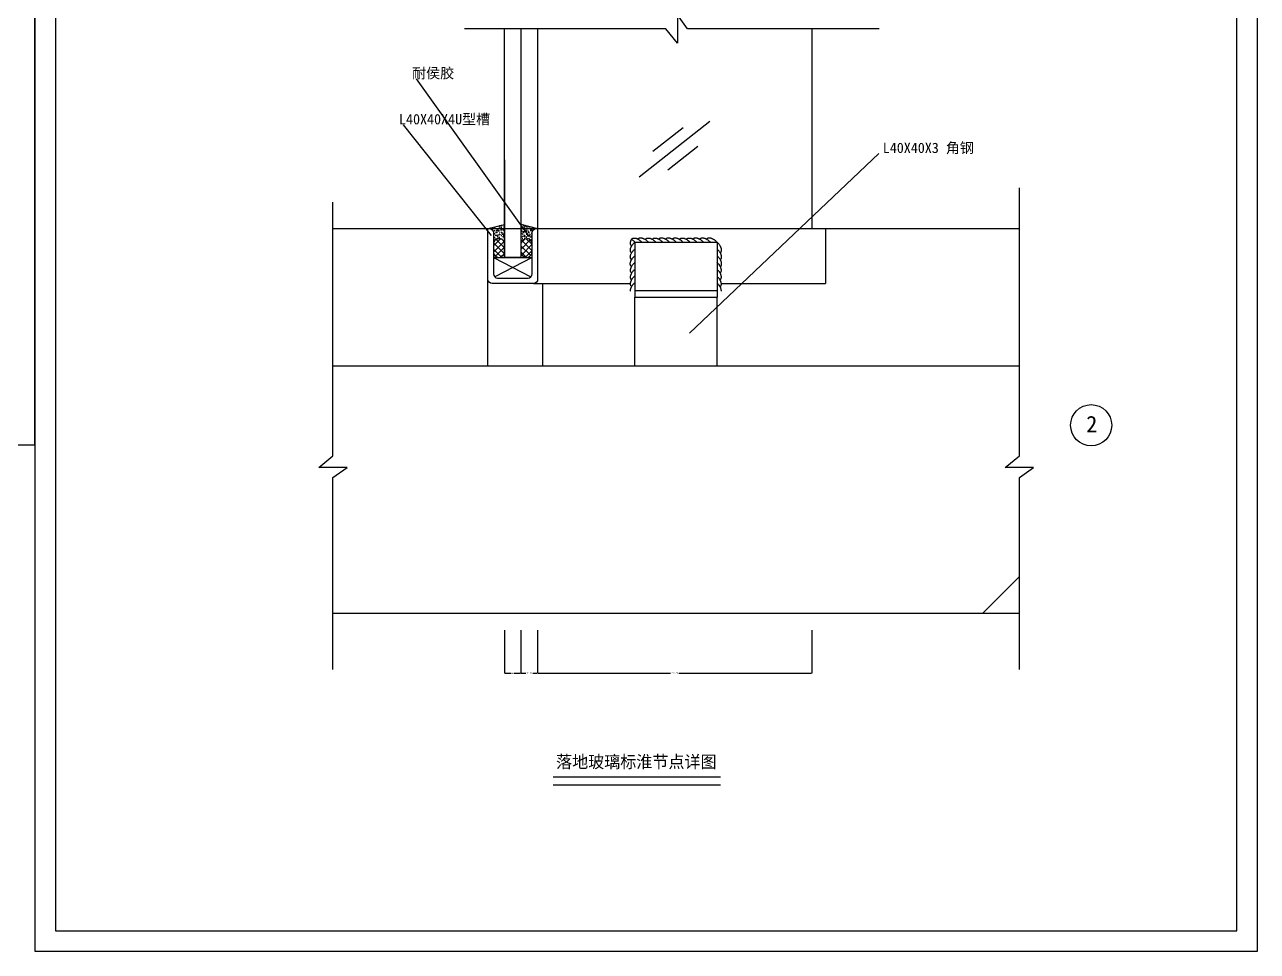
# Model space of a CAD drawing. Header units: metres. Extents: x 1403 to 3564, y 83 to 1684.
# Drawn here: x 2666 to 3564, y 424 to 1099 of the extents above; entities that cross this region are included whole.
import ezdxf

# ---------------------------------------------------------------- set-up
doc = ezdxf.new("R2010")
doc.units = ezdxf.units.M
for name, color, linetype in [('2', 4, 'Continuous'), ('STAIR', 41, 'Continuous'), ('WINDOW', 61, 'Continuous'), ('填充', 2, 'Continuous'), ('标注', 3, 'Continuous')]:
    doc.layers.add(name, color=color, linetype=linetype)
doc.dimstyles.get("Standard").update_dxf_attribs({"dimtxt": 2.5, "dimasz": 2.5, "dimexe": 1.25, "dimexo": 0.625, "dimtad": 1, "dimcen": 2.5, "dimazin": 3, "dimtfac": 1, "dimtmove": 0, "dimatfit": 3})

# ---------------------------------------------------------------- blocks, each defined once
blk = doc.blocks.new('_CLOSEDFILLED')
at = {"color": 0, "linetype": 'BYBLOCK'}
blk.add_solid([(-1, 0.2), (0, 0), (-1, -0.2)], dxfattribs=at)
blk = doc.blocks.new('*D13')
for p, q in [((3039.48, 657.47), (3039.48, 626.14)), ((3239.26, 657.47), (3239.26, 626.14)), ((3039.73, 626.14), (3136.37, 626.14)), ((3142.37, 626.14), (3239.01, 626.14))]:
    blk.add_line(p, q)
at = {"layer": 'Defpoints'}
for p in [(3039.48, 657.47), (3239.26, 657.47), (3039.48, 626.14)]:
    blk.add_point(p, dxfattribs=at)
at = {"layer": '标注', "xscale": 0.25, "yscale": 0.25, "rotation": 180}
blk.add_blockref('_CLOSEDFILLED', (3039.48, 626.14), dxfattribs=at)
at = {"layer": '标注', "xscale": 0.25, "yscale": 0.25}
blk.add_blockref('_CLOSEDFILLED', (3239.26, 626.14), dxfattribs=at)
at = {"layer": '标注', "insert": (3139.37, 626.14), "char_height": 1, "attachment_point": 5}
blk.add_mtext('199,78', dxfattribs=at)
blk = doc.blocks.new('*D14')
for p, q in [((3027.26, 657.47), (3027.26, 626.14)), ((3039.48, 657.47), (3039.48, 626.14)), ((3027.51, 626.14), (3030.87, 626.14)), ((3035.87, 626.14), (3039.23, 626.14))]:
    blk.add_line(p, q)
at = {"layer": 'Defpoints'}
for p in [(3027.26, 657.47), (3039.48, 657.47), (3027.26, 626.14)]:
    blk.add_point(p, dxfattribs=at)
at = {"layer": '标注', "xscale": 0.25, "yscale": 0.25, "rotation": 180}
blk.add_blockref('_CLOSEDFILLED', (3027.26, 626.14), dxfattribs=at)
at = {"layer": '标注', "xscale": 0.25, "yscale": 0.25}
blk.add_blockref('_CLOSEDFILLED', (3039.48, 626.14), dxfattribs=at)
at = {"layer": '标注', "insert": (3033.37, 626.14), "char_height": 1, "attachment_point": 5}
blk.add_mtext('12,22', dxfattribs=at)
blk = doc.blocks.new('*D15')
for p, q in [((3015.26, 657.47), (3015.26, 626.14)), ((3027.26, 657.47), (3027.26, 626.14)), ((3015.51, 626.14), (3020.26, 626.14)), ((3022.26, 626.14), (3027.01, 626.14))]:
    blk.add_line(p, q)
at = {"layer": 'Defpoints'}
for p in [(3015.26, 657.47), (3027.26, 657.47), (3015.26, 626.14)]:
    blk.add_point(p, dxfattribs=at)
at = {"layer": '标注', "xscale": 0.25, "yscale": 0.25, "rotation": 180}
blk.add_blockref('_CLOSEDFILLED', (3015.26, 626.14), dxfattribs=at)
at = {"layer": '标注', "xscale": 0.25, "yscale": 0.25}
blk.add_blockref('_CLOSEDFILLED', (3027.26, 626.14), dxfattribs=at)
at = {"layer": '标注', "insert": (3021.26, 626.14), "char_height": 1, "attachment_point": 5}
blk.add_mtext('12', dxfattribs=at)

msp = doc.modelspace()

# ---------------------------------------------------------------- hatches: boundary and pattern name
at = {"layer": '2'}
h = msp.add_hatch(dxfattribs=at)
h.set_pattern_fill('AR-CONC', scale=10)
h.paths.add_polyline_path([(2890.22, 849.98), (2890.22, 784.36), (2879.92, 775.92), (2900.52, 775.92), (2890.22, 768.57), (2890.22, 669.98), (3390.58, 669.98), (3390.58, 768.57), (3400.88, 775.92), (3380.27, 775.92), (3390.58, 784.36), (3390.58, 849.98)])
h = msp.add_hatch(dxfattribs=at)
h.set_pattern_fill('ANSI31', scale=300)
h.paths.add_polyline_path([(2890.22, 849.98), (2890.22, 784.36), (2879.92, 775.92), (2900.52, 775.92), (2890.22, 768.57), (2890.22, 669.98), (3390.58, 669.98), (3390.58, 768.57), (3400.88, 775.92), (3380.27, 775.92), (3390.58, 784.36), (3390.58, 849.98)])
at = {"layer": 'STAIR'}
h = msp.add_hatch(dxfattribs=at)
h.set_pattern_fill('AR-SAND', scale=0.05)
h.paths.add_polyline_path([(3027.26, 939.43, -0.72), (3035.48, 939.91), (3035.48, 946.98, -0.41), (3038.48, 949.98), (3039.48, 949.98), (3027.26, 953.28)])
h.paths.add_polyline_path([(3007.26, 939.91, -0.66), (3015.26, 940.04), (3015.26, 953.03), (3003.26, 949.98), (3004.26, 949.98, -0.41), (3007.26, 946.98)])
h = msp.add_hatch(dxfattribs=at)
h.set_pattern_fill('ANSI32', scale=30)
h.paths.add_polyline_path([(3003.26, 941.68), (3007.26, 938.92), (3007.26, 946.98, 0.41), (3004.26, 949.98), (3003.26, 949.98)])
h = msp.add_hatch(dxfattribs=at)
h.set_pattern_fill('ANSI32', scale=30)
h.paths.add_polyline_path([(3010.26, 913.98, -0.41), (3007.26, 916.98), (3007.26, 932.84, -0.02), (3007.26, 933.23), (3007.26, 938.92), (3003.26, 941.68), (3003.26, 912.98, 0.41), (3006.26, 909.98), (3036.48, 909.98, 0.41), (3039.48, 912.98), (3039.48, 939.98), (3039.48, 949.98), (3038.48, 949.98, 0.41), (3035.48, 946.98), (3035.48, 916.98, -0.41), (3032.48, 913.98)])
h = msp.add_hatch(dxfattribs=at)
h.set_pattern_fill('ANSI37')
h.paths.add_polyline_path([(3035.48, 939.91, 0.72), (3027.26, 939.43), (3027.26, 933.12, 1), (3035.46, 933.13, 0.01), (3035.46, 933.21), (3035.48, 933.21)])
h.paths.add_polyline_path([(3015.26, 940.04, 0.66), (3007.26, 939.91), (3007.26, 932.84, 0.96), (3015.26, 932.93)])
at = {"layer": '标注'}
h = msp.add_hatch(dxfattribs=at)
h.set_pattern_fill('DOTS', scale=60)
h.paths.add_polyline_path([(3039.26, 1095.45), (3027.26, 1095.45), (3027.26, 973.28), (3039.26, 973.28)])
h.paths.add_polyline_path([(3027.26, 931.58), (3039.26, 928.34), (3039.26, 973.28), (3027.26, 973.28)])

# ---------------------------------------------------------------- linework, layer by layer
msp.add_line((2688.05, 438.55), (3549.05, 438.55))
msp.add_lwpolyline([(2673.05, 1683.55), (2673.05, 423.55), (3564.05, 423.55), (3564.05, 1683.55)], close=True)
for points in [[(3549.05, 1608.55), (2688.05, 1608.55), (2688.05, 438.55), (3549.05, 438.55), (3549.05, 1608.55)], [(3288.5, 1095.45), (3148.71, 1095.45), (3141.37, 1105.75), (3141.37, 1085.15), (3132.93, 1095.45), (2986.14, 1095.45)], [(3390.58, 628.79), (3390.58, 768.57), (3400.88, 775.92), (3380.27, 775.92), (3390.58, 784.36), (3390.58, 979.72)], [(2890.22, 628.79), (2890.22, 768.57), (2900.52, 775.92), (2879.92, 775.92), (2890.22, 784.36), (2890.22, 969.16)]]:
    msp.add_lwpolyline(points)
at = {"layer": '2'}
msp.add_line((2890.22, 949.98), (3390.58, 949.98), dxfattribs=at)
at = {"layer": 'STAIR'}
for p, q in [((3003.26, 949.98), (3015.26, 953.03)), ((3027.26, 953.28), (3039.48, 949.98)), ((3038.48, 949.98), (3039.48, 949.98)), ((3110.26, 939.98), (3170.26, 939.98)), ((3110.26, 939.98), (3110.26, 899.98)), ((3170.26, 939.98), (3170.26, 899.98)), ((3007.26, 928.98), (3034.6, 914.86)), ((3007.26, 928.98), (3035.48, 928.98)), ((3035.48, 928.98), (3008.14, 914.86)), ((3035.46, 933.21), (3035.48, 933.21)), ((3003.26, 849.98), (3003.26, 912.98)), ((3043.26, 849.98), (3043.26, 909.98)), ((3110.26, 904.98), (3170.26, 904.98)), ((3110.26, 849.98), (3110.26, 899.98)), ((3110.26, 899.98), (3170.26, 899.98)), ((3170.26, 849.98), (3170.26, 899.98))]:
    msp.add_line(p, q, dxfattribs=at)
msp.add_lwpolyline([(3015.26, 940.04, 0.66), (3007.26, 939.91)], format="xyb", dxfattribs=at)
for points in [[(3107.94, 927.35), (3107.86, 927.4), (3107.72, 927.5), (3107.59, 927.61), (3107.48, 927.72), (3107.38, 927.85), (3107.29, 927.99), (3107.22, 928.14), (3107.15, 928.32), (3107.1, 928.51), (3107.06, 928.71), (3107.04, 928.94), (3107.02, 929.17), (3107.02, 929.41), (3107.03, 929.66), (3107.06, 929.91), (3107.1, 930.17), (3107.15, 930.42), (3107.22, 930.68), (3107.31, 930.94), (3107.4, 931.19), (3107.51, 931.46), (3107.64, 931.72), (3107.78, 931.99), (3107.93, 932.27), (3108.09, 932.56), (3108.27, 932.85), (3108.48, 933.16), (3108.73, 933.49), (3109.02, 933.83), (3109.37, 934.2), (3109.77, 934.59), (3110.26, 935.03)], [(3107.95, 932.31), (3107.87, 932.36), (3107.73, 932.46), (3107.6, 932.57), (3107.49, 932.69), (3107.39, 932.81), (3107.3, 932.95), (3107.23, 933.11), (3107.17, 933.28), (3107.11, 933.47), (3107.07, 933.68), (3107.05, 933.9), (3107.03, 934.13), (3107.03, 934.38), (3107.04, 934.63), (3107.07, 934.88), (3107.11, 935.13), (3107.16, 935.39), (3107.23, 935.64), (3107.32, 935.9), (3107.41, 936.16), (3107.53, 936.42), (3107.65, 936.69), (3107.79, 936.96), (3107.94, 937.23), (3108.1, 937.52), (3108.28, 937.82), (3108.49, 938.12), (3108.74, 938.45), (3109.04, 938.79), (3109.38, 939.16), (3109.79, 939.56), (3110.26, 939.98)], [(3108.01, 937.36), (3107.93, 937.41), (3107.79, 937.51), (3107.66, 937.62), (3107.55, 937.73), (3107.45, 937.86), (3107.36, 938), (3107.29, 938.15), (3107.22, 938.33), (3107.17, 938.52), (3107.13, 938.72), (3107.1, 938.95), (3107.09, 939.18), (3107.09, 939.42), (3107.1, 939.67), (3107.13, 939.92), (3107.17, 940.18), (3107.22, 940.44), (3107.29, 940.69), (3107.38, 940.95), (3107.47, 941.2), (3107.58, 941.47), (3107.71, 941.73), (3107.84, 942), (3107.92, 942.15)], [(3107.88, 942.17), (3107.93, 942.25), (3108.03, 942.39), (3108.14, 942.52), (3108.26, 942.63), (3108.38, 942.73), (3108.52, 942.82), (3108.68, 942.89), (3108.85, 942.96), (3109.04, 943.01), (3109.25, 943.05), (3109.47, 943.08), (3109.7, 943.09), (3109.95, 943.09), (3110.2, 943.08), (3110.45, 943.05), (3110.7, 943.01), (3110.96, 942.96), (3111.21, 942.89), (3111.47, 942.81), (3111.73, 942.71), (3111.99, 942.6), (3112.26, 942.47), (3112.53, 942.34), (3112.81, 942.19), (3113.09, 942.02), (3113.39, 941.84), (3113.69, 941.63), (3114.02, 941.38), (3114.37, 941.09), (3114.73, 940.74), (3115.13, 940.34), (3115.45, 939.98)], [(3107.88, 942.17), (3108.13, 942.03), (3108.42, 941.85), (3108.73, 941.64), (3109.06, 941.39), (3109.4, 941.1), (3109.77, 940.75), (3110.16, 940.35), (3110.49, 939.98)], [(3112.56, 942.34), (3112.61, 942.42), (3112.71, 942.56), (3112.82, 942.68), (3112.93, 942.79), (3113.06, 942.89), (3113.2, 942.98), (3113.35, 943.06), (3113.53, 943.12), (3113.72, 943.17), (3113.92, 943.21), (3114.14, 943.24), (3114.38, 943.25), (3114.62, 943.25), (3114.87, 943.24), (3115.12, 943.22), (3115.38, 943.18), (3115.63, 943.12), (3115.89, 943.05), (3116.15, 942.97), (3116.4, 942.87), (3116.67, 942.76), (3116.93, 942.63), (3117.2, 942.5), (3117.48, 942.35), (3117.76, 942.19), (3118.06, 942), (3118.37, 941.79), (3118.69, 941.54), (3119.04, 941.25), (3119.41, 940.91), (3119.8, 940.5), (3120.27, 939.98)], [(3118.12, 942.18), (3118.17, 942.26), (3118.27, 942.4), (3118.38, 942.53), (3118.49, 942.64), (3118.62, 942.74), (3118.76, 942.83), (3118.92, 942.91), (3119.09, 942.97), (3119.28, 943.02), (3119.49, 943.06), (3119.71, 943.09), (3119.94, 943.1), (3120.18, 943.1), (3120.43, 943.09), (3120.69, 943.07), (3120.94, 943.02), (3121.2, 942.97), (3121.45, 942.9), (3121.71, 942.82), (3121.97, 942.72), (3122.23, 942.61), (3122.49, 942.48), (3122.76, 942.35), (3123.04, 942.2), (3123.33, 942.03), (3123.62, 941.85), (3123.93, 941.64), (3124.26, 941.39), (3124.6, 941.1), (3124.97, 940.75), (3125.36, 940.35), (3125.69, 939.98)], [(3123.08, 942.17), (3123.13, 942.25), (3123.24, 942.39), (3123.34, 942.52), (3123.46, 942.63), (3123.59, 942.73), (3123.73, 942.82), (3123.88, 942.89), (3124.05, 942.96), (3124.24, 943.01), (3124.45, 943.05), (3124.67, 943.08), (3124.91, 943.09), (3125.15, 943.09), (3125.4, 943.08), (3125.65, 943.05), (3125.91, 943.01), (3126.16, 942.96), (3126.42, 942.89), (3126.67, 942.81), (3126.93, 942.71), (3127.19, 942.6), (3127.46, 942.47), (3127.73, 942.34), (3128.01, 942.19), (3128.29, 942.02), (3128.59, 941.84), (3128.9, 941.63), (3129.22, 941.38), (3129.57, 941.09), (3129.94, 940.74), (3130.33, 940.34), (3130.65, 939.98)], [(3127.76, 942.34), (3127.81, 942.42), (3127.91, 942.56), (3128.02, 942.68), (3128.13, 942.79), (3128.26, 942.89), (3128.4, 942.98), (3128.56, 943.06), (3128.73, 943.12), (3128.92, 943.17), (3129.12, 943.21), (3129.35, 943.24), (3129.58, 943.25), (3129.82, 943.25), (3130.07, 943.24), (3130.33, 943.22), (3130.58, 943.18), (3130.84, 943.12), (3131.09, 943.05), (3131.35, 942.97), (3131.6, 942.87), (3131.87, 942.76), (3132.13, 942.63), (3132.4, 942.5), (3132.68, 942.35), (3132.97, 942.19), (3133.26, 942), (3133.57, 941.79), (3133.9, 941.54), (3134.24, 941.25), (3134.61, 940.91), (3135, 940.5), (3135.47, 939.98)], [(3132.76, 942.3), (3132.81, 942.38), (3132.91, 942.52), (3133.02, 942.65), (3133.14, 942.76), (3133.27, 942.86), (3133.41, 942.95), (3133.56, 943.02), (3133.73, 943.09), (3133.92, 943.14), (3134.13, 943.18), (3134.35, 943.2), (3134.58, 943.22), (3134.83, 943.22), (3135.08, 943.21), (3135.33, 943.18), (3135.59, 943.14), (3135.84, 943.09), (3136.1, 943.02), (3136.35, 942.93), (3136.61, 942.84), (3136.87, 942.72), (3137.14, 942.6), (3137.41, 942.46), (3137.69, 942.31), (3137.97, 942.15), (3138.27, 941.97), (3138.58, 941.76), (3138.9, 941.51), (3139.25, 941.22), (3139.61, 940.87), (3140.01, 940.47), (3140.44, 939.98)], [(3137.73, 942.29), (3137.78, 942.37), (3137.88, 942.51), (3137.99, 942.64), (3138.1, 942.75), (3138.23, 942.85), (3138.37, 942.94), (3138.52, 943.01), (3138.7, 943.07), (3138.89, 943.13), (3139.09, 943.17), (3139.32, 943.19), (3139.55, 943.21), (3139.79, 943.21), (3140.04, 943.2), (3140.29, 943.17), (3140.55, 943.13), (3140.8, 943.08), (3141.06, 943.01), (3141.32, 942.92), (3141.57, 942.82), (3141.84, 942.71), (3142.1, 942.59), (3142.37, 942.45), (3142.65, 942.3), (3142.94, 942.14), (3143.23, 941.96), (3143.54, 941.75), (3143.87, 941.5), (3144.21, 941.2), (3144.58, 940.86), (3144.97, 940.45), (3145.4, 939.98)], [(3142.98, 942.18), (3143.03, 942.26), (3143.13, 942.4), (3143.24, 942.53), (3143.36, 942.64), (3143.49, 942.74), (3143.63, 942.83), (3143.78, 942.91), (3143.95, 942.97), (3144.14, 943.02), (3144.35, 943.06), (3144.57, 943.09), (3144.8, 943.1), (3145.05, 943.1), (3145.3, 943.09), (3145.55, 943.07), (3145.81, 943.02), (3146.06, 942.97), (3146.32, 942.9), (3146.57, 942.82), (3146.83, 942.72), (3147.09, 942.61), (3147.36, 942.48), (3147.63, 942.35), (3147.91, 942.2), (3148.19, 942.03), (3148.49, 941.85), (3148.8, 941.64), (3149.12, 941.39), (3149.47, 941.1), (3149.83, 940.75), (3150.23, 940.35), (3150.56, 939.98)], [(3147.95, 942.17), (3148, 942.25), (3148.1, 942.39), (3148.21, 942.52), (3148.32, 942.63), (3148.45, 942.73), (3148.59, 942.82), (3148.74, 942.89), (3148.92, 942.96), (3149.11, 943.01), (3149.31, 943.05), (3149.54, 943.08), (3149.77, 943.09), (3150.01, 943.09), (3150.26, 943.08), (3150.51, 943.05), (3150.77, 943.01), (3151.02, 942.96), (3151.28, 942.89), (3151.54, 942.81), (3151.79, 942.71), (3152.06, 942.6), (3152.32, 942.47), (3152.59, 942.34), (3152.87, 942.19), (3153.16, 942.02), (3153.45, 941.84), (3153.76, 941.63), (3154.09, 941.38), (3154.43, 941.09), (3154.8, 940.74), (3155.19, 940.34), (3155.51, 939.98)], [(3152.62, 942.34), (3152.67, 942.42), (3152.77, 942.56), (3152.88, 942.68), (3153, 942.79), (3153.12, 942.89), (3153.26, 942.98), (3153.42, 943.06), (3153.59, 943.12), (3153.78, 943.17), (3153.99, 943.21), (3154.21, 943.24), (3154.44, 943.25), (3154.69, 943.25), (3154.94, 943.24), (3155.19, 943.22), (3155.44, 943.18), (3155.7, 943.12), (3155.95, 943.05), (3156.21, 942.97), (3156.47, 942.87), (3156.73, 942.76), (3157, 942.63), (3157.27, 942.5), (3157.54, 942.35), (3157.83, 942.19), (3158.12, 942), (3158.43, 941.79), (3158.76, 941.54), (3159.1, 941.25), (3159.47, 940.91), (3159.87, 940.5), (3160.33, 939.98)], [(3157.63, 942.3), (3157.68, 942.38), (3157.78, 942.52), (3157.89, 942.65), (3158, 942.76), (3158.13, 942.86), (3158.27, 942.95), (3158.42, 943.02), (3158.6, 943.09), (3158.79, 943.14), (3158.99, 943.18), (3159.22, 943.2), (3159.45, 943.22), (3159.69, 943.22), (3159.94, 943.21), (3160.19, 943.18), (3160.45, 943.14), (3160.7, 943.09), (3160.96, 943.02), (3161.22, 942.93), (3161.47, 942.84), (3161.74, 942.72), (3162, 942.6), (3162.27, 942.46), (3162.55, 942.31), (3162.83, 942.15), (3163.13, 941.97), (3163.44, 941.76), (3163.76, 941.51), (3164.11, 941.22), (3164.48, 940.87), (3164.87, 940.47), (3165.3, 939.98)], [(3162.59, 942.29), (3162.64, 942.37), (3162.74, 942.51), (3162.85, 942.64), (3162.97, 942.75), (3163.09, 942.85), (3163.23, 942.94), (3163.39, 943.01), (3163.56, 943.07), (3163.75, 943.13), (3163.96, 943.17), (3164.18, 943.19), (3164.41, 943.21), (3164.66, 943.21), (3164.9, 943.2), (3165.16, 943.17), (3165.41, 943.13), (3165.67, 943.08), (3165.92, 943.01), (3166.18, 942.92), (3166.44, 942.82), (3166.7, 942.71), (3166.97, 942.59), (3167.24, 942.45), (3167.51, 942.3), (3167.8, 942.14), (3168.09, 941.96), (3168.4, 941.75), (3168.73, 941.5), (3169.07, 941.2), (3169.44, 940.86), (3169.84, 940.45), (3170.26, 939.98)], [(3172.57, 932.31), (3172.65, 932.36), (3172.79, 932.46), (3172.92, 932.57), (3173.03, 932.69), (3173.13, 932.81), (3173.22, 932.95), (3173.29, 933.11), (3173.35, 933.28), (3173.41, 933.47), (3173.45, 933.68), (3173.47, 933.9), (3173.49, 934.13), (3173.49, 934.38), (3173.48, 934.63), (3173.45, 934.88), (3173.41, 935.13), (3173.36, 935.39), (3173.29, 935.64), (3173.2, 935.9), (3173.1, 936.16), (3172.99, 936.42), (3172.87, 936.69), (3172.73, 936.96), (3172.58, 937.23), (3172.42, 937.52), (3172.24, 937.82), (3172.02, 938.12), (3171.78, 938.45), (3171.48, 938.79), (3171.14, 939.16), (3170.73, 939.56), (3170.26, 939.98)], [(3172.58, 927.35), (3172.66, 927.4), (3172.8, 927.5), (3172.93, 927.61), (3173.04, 927.72), (3173.14, 927.85), (3173.23, 927.99), (3173.3, 928.14), (3173.36, 928.32), (3173.42, 928.51), (3173.46, 928.71), (3173.48, 928.94), (3173.5, 929.17), (3173.5, 929.41), (3173.49, 929.66), (3173.46, 929.91), (3173.42, 930.17), (3173.37, 930.42), (3173.3, 930.68), (3173.21, 930.94), (3173.12, 931.19), (3173, 931.46), (3172.88, 931.72), (3172.74, 931.99), (3172.59, 932.27), (3172.43, 932.56), (3172.25, 932.85), (3172.04, 933.16), (3171.79, 933.49), (3171.5, 933.83), (3171.15, 934.2), (3170.74, 934.59), (3170.26, 935.03)], [(3107.9, 922.34), (3107.82, 922.39), (3107.68, 922.49), (3107.56, 922.6), (3107.45, 922.72), (3107.35, 922.84), (3107.26, 922.98), (3107.18, 923.14), (3107.12, 923.31), (3107.07, 923.5), (3107.03, 923.71), (3107, 923.93), (3106.99, 924.16), (3106.98, 924.41), (3107, 924.66), (3107.02, 924.91), (3107.06, 925.16), (3107.12, 925.42), (3107.19, 925.67), (3107.27, 925.93), (3107.37, 926.19), (3107.48, 926.45), (3107.6, 926.72), (3107.74, 926.99), (3107.89, 927.27), (3108.05, 927.55), (3108.24, 927.85), (3108.45, 928.15), (3108.7, 928.48), (3108.99, 928.83), (3109.33, 929.19), (3109.74, 929.59), (3110.26, 930.05)], [(3172.62, 922.34), (3172.7, 922.39), (3172.83, 922.49), (3172.96, 922.6), (3173.07, 922.72), (3173.17, 922.84), (3173.26, 922.98), (3173.34, 923.14), (3173.4, 923.31), (3173.45, 923.5), (3173.49, 923.71), (3173.52, 923.93), (3173.53, 924.16), (3173.53, 924.41), (3173.52, 924.66), (3173.5, 924.91), (3173.46, 925.16), (3173.4, 925.42), (3173.33, 925.67), (3173.25, 925.93), (3173.15, 926.19), (3173.04, 926.45), (3172.91, 926.72), (3172.78, 926.99), (3172.63, 927.27), (3172.46, 927.55), (3172.28, 927.85), (3172.07, 928.15), (3171.82, 928.48), (3171.53, 928.83), (3171.18, 929.19), (3170.78, 929.59), (3170.26, 930.05)], [(3108.05, 912.7), (3107.98, 912.75), (3107.84, 912.85), (3107.71, 912.96), (3107.6, 913.08), (3107.5, 913.21), (3107.41, 913.35), (3107.33, 913.5), (3107.27, 913.67), (3107.22, 913.86), (3107.18, 914.07), (3107.15, 914.29), (3107.14, 914.53), (3107.14, 914.77), (3107.15, 915.02), (3107.17, 915.27), (3107.21, 915.53), (3107.27, 915.78), (3107.34, 916.04), (3107.42, 916.29), (3107.52, 916.55), (3107.63, 916.81), (3107.76, 917.08), (3107.89, 917.35), (3108.04, 917.63), (3108.21, 917.91), (3108.39, 918.21), (3108.6, 918.52), (3108.85, 918.84), (3109.14, 919.19), (3109.49, 919.55), (3109.89, 919.95), (3110.26, 920.28)], [(3108.07, 917.67), (3107.99, 917.72), (3107.85, 917.82), (3107.72, 917.93), (3107.61, 918.04), (3107.51, 918.17), (3107.42, 918.31), (3107.35, 918.46), (3107.28, 918.64), (3107.23, 918.83), (3107.19, 919.03), (3107.16, 919.26), (3107.15, 919.49), (3107.15, 919.73), (3107.16, 919.98), (3107.19, 920.24), (3107.23, 920.49), (3107.28, 920.75), (3107.35, 921), (3107.43, 921.26), (3107.53, 921.51), (3107.64, 921.78), (3107.77, 922.04), (3107.9, 922.31), (3108.05, 922.59), (3108.22, 922.88), (3108.4, 923.17), (3108.61, 923.48), (3108.86, 923.81), (3109.15, 924.15), (3109.5, 924.52), (3109.9, 924.91), (3110.26, 925.23)], [(3172.45, 917.67), (3172.53, 917.72), (3172.67, 917.82), (3172.8, 917.93), (3172.91, 918.04), (3173.01, 918.17), (3173.1, 918.31), (3173.17, 918.46), (3173.24, 918.64), (3173.29, 918.83), (3173.33, 919.03), (3173.36, 919.26), (3173.37, 919.49), (3173.37, 919.73), (3173.36, 919.98), (3173.33, 920.24), (3173.29, 920.49), (3173.24, 920.75), (3173.17, 921), (3173.08, 921.26), (3172.99, 921.51), (3172.88, 921.78), (3172.75, 922.04), (3172.62, 922.31), (3172.47, 922.59), (3172.3, 922.88), (3172.12, 923.17), (3171.91, 923.48), (3171.66, 923.81), (3171.37, 924.15), (3171.02, 924.52), (3170.62, 924.91), (3170.26, 925.23)], [(3172.46, 912.7), (3172.54, 912.75), (3172.68, 912.85), (3172.81, 912.96), (3172.92, 913.08), (3173.02, 913.21), (3173.11, 913.35), (3173.18, 913.5), (3173.25, 913.67), (3173.3, 913.86), (3173.34, 914.07), (3173.37, 914.29), (3173.38, 914.53), (3173.38, 914.77), (3173.37, 915.02), (3173.34, 915.27), (3173.3, 915.53), (3173.25, 915.78), (3173.18, 916.04), (3173.1, 916.29), (3173, 916.55), (3172.89, 916.81), (3172.76, 917.08), (3172.63, 917.35), (3172.48, 917.63), (3172.31, 917.91), (3172.13, 918.21), (3171.92, 918.52), (3171.67, 918.84), (3171.38, 919.19), (3171.03, 919.55), (3170.63, 919.95), (3170.26, 920.28)], [(3107.18, 904.32), (3107.15, 904.52), (3107.14, 904.75), (3107.14, 904.99), (3107.15, 905.24), (3107.17, 905.5), (3107.21, 905.75), (3107.27, 906.01), (3107.34, 906.26), (3107.42, 906.52), (3107.52, 906.78), (3107.63, 907.04), (3107.76, 907.3), (3107.89, 907.58), (3108.04, 907.85), (3108.21, 908.14), (3108.39, 908.43), (3108.6, 908.74), (3108.85, 909.07), (3109.14, 909.41), (3109.49, 909.78), (3109.89, 910.18), (3110.26, 910.5)], [(3108.07, 907.89), (3107.99, 907.94), (3107.85, 908.05), (3107.72, 908.15), (3107.61, 908.27), (3107.51, 908.4), (3107.42, 908.54), (3107.35, 908.69), (3107.28, 908.86), (3107.23, 909.05), (3107.19, 909.26), (3107.16, 909.48), (3107.15, 909.72), (3107.15, 909.96), (3107.16, 910.21), (3107.19, 910.46), (3107.23, 910.72), (3107.28, 910.97), (3107.35, 911.23), (3107.43, 911.48), (3107.53, 911.74), (3107.64, 912), (3107.77, 912.27), (3107.9, 912.54), (3108.05, 912.82), (3108.22, 913.1), (3108.4, 913.4), (3108.61, 913.71), (3108.86, 914.03), (3109.15, 914.38), (3109.5, 914.75), (3109.9, 915.14), (3110.26, 915.46)], [(3172.45, 907.6), (3172.53, 907.65), (3172.67, 907.75), (3172.8, 907.86), (3172.91, 907.97), (3173.01, 908.1), (3173.1, 908.24), (3173.17, 908.39), (3173.24, 908.57), (3173.29, 908.76), (3173.33, 908.96), (3173.36, 909.19), (3173.37, 909.42), (3173.37, 909.66), (3173.36, 909.91), (3173.33, 910.16), (3173.29, 910.42), (3173.24, 910.67), (3173.17, 910.93), (3173.08, 911.19), (3172.99, 911.44), (3172.88, 911.71), (3172.75, 911.97), (3172.62, 912.24), (3172.47, 912.52), (3172.3, 912.81), (3172.12, 913.1), (3171.91, 913.41), (3171.66, 913.74), (3171.37, 914.08), (3171.02, 914.45), (3170.62, 914.84), (3170.26, 915.16)], [(3173.37, 904.31), (3173.38, 904.45), (3173.38, 904.7), (3173.37, 904.95), (3173.34, 905.2), (3173.3, 905.46), (3173.25, 905.71), (3173.18, 905.97), (3173.1, 906.22), (3173, 906.48), (3172.89, 906.74), (3172.76, 907.01), (3172.63, 907.28), (3172.48, 907.56), (3172.31, 907.84), (3172.13, 908.14), (3171.92, 908.45), (3171.67, 908.77), (3171.38, 909.12), (3171.03, 909.48), (3170.63, 909.88), (3170.26, 910.21)]]:
    msp.add_lwpolyline(points, dxfattribs=at)
for centre, radius, start, end in [((3031.45, 938.27), 4.35, 22.18, 195.48), ((3011.26, 933.03), 4, 177.21, 2.79), ((3031.36, 933.13), 4.1, 180.06, 1.15)]:
    msp.add_arc(centre, radius, start, end, dxfattribs=at)
at = {"layer": 'WINDOW'}
msp.add_line((3039.26, 1095.45), (3039.26, 928.34), dxfattribs=at)
msp.add_lwpolyline([(3027.26, 1095.45), (3027.26, 928.98), (3015.26, 928.98), (3015.26, 1095.45)], dxfattribs=at)
at = {"layer": '填充'}
for p, q in [((3239.26, 1095.45), (3239.26, 949.98)), ((3039.48, 949.98), (3249.26, 949.98)), ((3249.26, 949.98), (3249.26, 909.98)), ((3036.48, 909.98), (3107.15, 909.98)), ((3173.35, 909.98), (3249.26, 909.98))]:
    msp.add_line(p, q, dxfattribs=at)
msp.add_lwpolyline([(3039.48, 949.98), (3039.48, 912.98, -0.41), (3036.48, 909.98), (3006.26, 909.98, -0.41), (3003.26, 912.98), (3003.26, 949.98), (3004.26, 949.98, -0.41), (3007.26, 946.98), (3007.26, 916.98, 0.41), (3010.26, 913.98), (3032.48, 913.98, 0.41), (3035.48, 916.98), (3035.48, 946.98, -0.41), (3038.48, 949.98)], format="xyb", dxfattribs=at)
msp.add_circle((3442.92, 806.74), 15, dxfattribs=at)
at = {"layer": '标注'}
for p, q in [((3113.55, 987.63), (3164.97, 1028.2)), ((3123.48, 1006.4), (3145.42, 1023.71)), ((3134.3, 992.68), (3156.24, 1009.99)), ((3015.26, 999.98), (3015.26, 928.98)), ((2890.22, 849.98), (3390.58, 849.98)), ((2890.22, 669.98), (3390.58, 669.98)), ((3050.71, 544.73), (3172.86, 544.73))]:
    msp.add_line(p, q, dxfattribs=at)
msp.add_lwpolyline([(1413.05, 792.55), (2673.05, 792.55), (2673.05, 1683.55), (1413.05, 1683.55)], close=True, dxfattribs=at)
msp.add_lwpolyline([(3050.71, 550.73), (3172.86, 550.73)], dxfattribs=at)

# ---------------------------------------------------------------- texts
for s, height, p in [('2', 12, (3439.27, 801.57)), ('落地玻璃标淮节点详图', 9, (3052.91, 557.1))]:
    msp.add_text(s, height=height).set_placement(p)
at = {"layer": '标注', "char_height": 7.5, "attachment_point": 1}
for s, insert in [('{\\f宋体|b0|i0|c134|p2;耐侯胶}', (2947.94, 1066.96)), ('{\\f宋体|b0|i0|c134|p2;L40X40X4U型槽}', (2938.45, 1033.43)), ('{\\f宋体|b0|i0|c134|p2;L40X40X3 角钢}', (3291.05, 1012.54))]:
    msp.add_mtext(s, dxfattribs=dict(at, insert=insert))

# ---------------------------------------------------------------- dimensions: what is measured, and where the dimension line sits
at = {"layer": '标注'}
for base, p1, p2, picture, middle in [((3015.26, 626.14), (3015.26, 657.47), (3027.26, 657.47), '*D15', (3021.26, 626.14)), ((3027.26, 626.14), (3027.26, 657.47), (3039.48, 657.47), '*D14', (3033.37, 626.14)), ((3039.48, 626.14), (3039.48, 657.47), (3239.26, 657.47), '*D13', (3139.37, 626.14))]:
    dim = msp.add_linear_dim(base=base, p1=p1, p2=p2, dimstyle='Standard', dxfattribs=at)
    dim.commit()
    dim.dimension.update_dxf_attribs({"geometry": picture, "text_midpoint": middle})

# ---------------------------------------------------------------- leaders
for points in [[(3033.36, 944.26), (2951.23, 1059.03)], [(3005.75, 945.05), (2941.73, 1025.48)], [(3150.2, 873.81), (3288.05, 1004.62)]]:
    msp.add_leader(points, dimstyle='Standard', dxfattribs=at)

doc.saveas('drawing.dxf')
